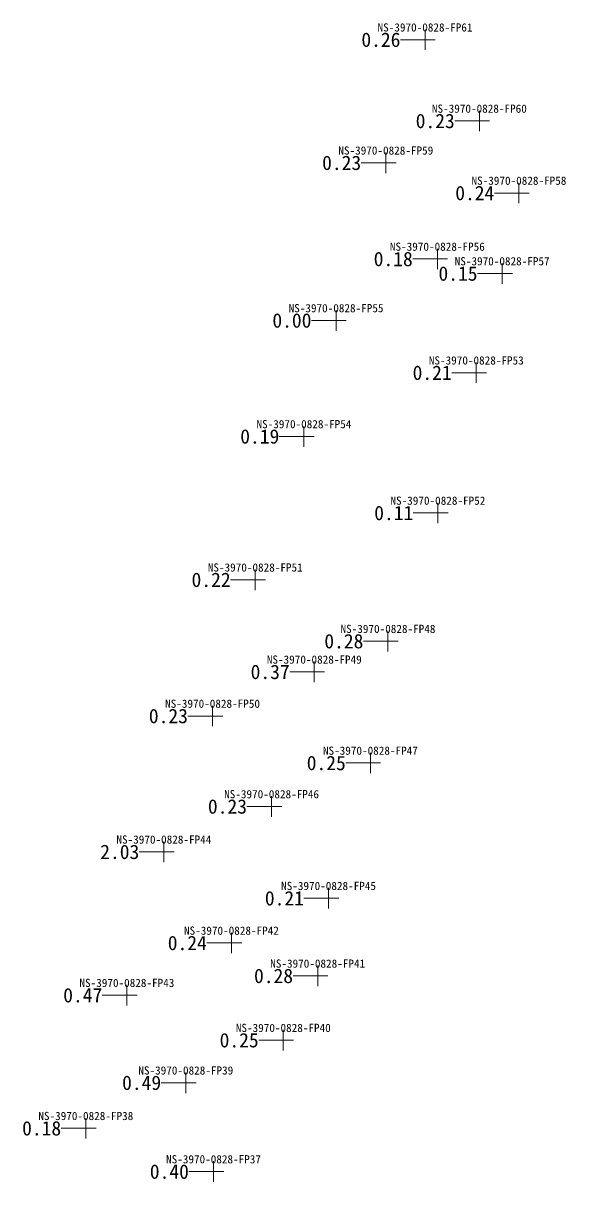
# Model space of a CAD drawing. Header units: inches. Extents: x 469978 to 470022, y 4349690 to 4349806.
# Drawn here: x 469995.2 to 470021.7, y 4349749.3 to 4349805.7 of the extents above; entities that cross this region are included whole.
import ezdxf
from ezdxf.enums import TextEntityAlignment as Align

# ---------------------------------------------------------------- set-up
doc = ezdxf.new("R2010")
doc.units = ezdxf.units.IN
doc.header["$MEASUREMENT"] = 0
for name, color, linetype, lineweight in [('孔口文字', 7, 'Continuous', 0), ('点', 7, 'Continuous', 0), ('线条', 7, 'Continuous', 0), ('钻孔', 7, 'Continuous', 0)]:
    doc.layers.add(name, color=color, linetype=linetype, lineweight=lineweight)
doc.styles.add('3dmine_textStyle_3', font='simsunb.ttf', dxfattribs={"height": 1})

msp = doc.modelspace()

# ---------------------------------------------------------------- hatches: boundary and pattern name
at = {"layer": '钻孔', "linetype": 'Continuous', "lineweight": 0, "true_color": 0x808080, "extrusion": (0, 1, 0)}
for points in [[(-470015.826, 3959.617), (-470014.826, 3959.617), (-470014.826, 3970.617), (-470015.826, 3970.617)], [(-470018.475, 3959.933), (-470017.475, 3959.933), (-470017.475, 3970.933), (-470018.475, 3970.933)], [(-470013.913, 3959.977), (-470012.913, 3959.977), (-470012.913, 3970.977), (-470013.913, 3970.977)], [(-470020.405, 3959.727), (-470019.405, 3959.727), (-470019.405, 3970.727), (-470020.405, 3970.727)], [(-470016.427, 3960.114), (-470015.427, 3960.114), (-470015.427, 3971.114), (-470016.427, 3971.114)], [(-470019.586, 3960.025), (-470018.586, 3960.025), (-470018.586, 3971.025), (-470019.586, 3971.025)], [(-470011.488, 3960.24), (-470010.488, 3960.24), (-470010.488, 3971.24), (-470011.488, 3971.24)], [(-470018.325, 3960.186), (-470017.325, 3960.186), (-470017.325, 3971.186), (-470018.325, 3971.186)], [(-470009.922, 3960.395), (-470008.922, 3960.395), (-470008.922, 3971.395), (-470009.922, 3971.395)], [(-470016.454, 3960.246), (-470015.454, 3960.246), (-470015.454, 3971.246), (-470016.454, 3971.246)], [(-470007.548, 3959.546), (-470006.548, 3959.546), (-470006.548, 3971.546), (-470007.548, 3971.546)], [(-470014.02, 3959.775), (-470013.02, 3959.775), (-470013.02, 3971.775), (-470014.02, 3971.775)], [(-470010.427, 3959.605), (-470009.427, 3959.605), (-470009.427, 3971.605), (-470010.427, 3971.605)], [(-470005.466, 3960.302), (-470004.466, 3960.302), (-470004.466, 3971.302), (-470005.466, 3971.302)], [(-470013.162, 3959.604), (-470012.162, 3959.604), (-470012.162, 3971.604), (-470013.162, 3971.604)], [(-470008.345, 3959.56), (-470007.345, 3959.56), (-470007.345, 3971.56), (-470008.345, 3971.56)], [(-470011.122, 3960.412), (-470010.122, 3960.412), (-470010.122, 3971.412), (-470011.122, 3971.412)], [(-470006.387, 3960.202), (-470005.387, 3960.202), (-470005.387, 3971.202), (-470006.387, 3971.202)], [(-470010.592, 3960.168), (-470009.592, 3960.168), (-470009.592, 3971.168), (-470010.592, 3971.168)], [(-470001.291, 3960.295), (-470000.291, 3960.295), (-470000.291, 3971.295), (-470001.291, 3971.295)], [(-470008.916, 3960.311), (-470007.916, 3960.311), (-470007.916, 3971.311), (-470008.916, 3971.311)], [(-470004.161, 3960.343), (-470003.161, 3960.343), (-470003.161, 3971.343), (-470004.161, 3971.343)], [(-469999.287, 3960.428), (-469998.287, 3960.428), (-469998.287, 3971.428), (-469999.287, 3971.428)], [(-470005.513, 3960.138), (-470004.513, 3960.138), (-470004.513, 3971.138), (-470005.513, 3971.138)]]:
    msp.add_hatch(color=8, dxfattribs=at).paths.add_polyline_path(points, flags=0)
at = {"layer": '钻孔', "linetype": 'Continuous', "lineweight": 0, "true_color": 0xff0000, "extrusion": (0, 1, 0)}
msp.add_hatch(color=1, dxfattribs=at).paths.add_polyline_path([(-470003.094, 3960.273), (-470002.094, 3960.273), (-470002.094, 3971.273), (-470003.094, 3971.273)], flags=0)

# ---------------------------------------------------------------- linework, layer by layer
at = {"layer": '点', "color": 138, "linetype": 'Continuous', "lineweight": 0, "true_color": 0x004c4c}
for points, elevation in [([(470014.826, 4349804.433), (470014.826, 4349805.433)], 3970.617), ([(470015.326, 4349804.933), (470014.326, 4349804.933)], 3970.617), ([(470017.475, 4349800.474), (470017.475, 4349801.474)], 3970.933), ([(470017.975, 4349800.974), (470016.975, 4349800.974)], 3970.933), ([(470012.913, 4349798.434), (470012.913, 4349799.434)], 3970.977), ([(470013.413, 4349798.934), (470012.413, 4349798.934)], 3970.977), ([(470019.405, 4349796.963), (470019.405, 4349797.963)], 3970.727), ([(470019.905, 4349797.463), (470018.905, 4349797.463)], 3970.727), ([(470015.427, 4349793.747), (470015.427, 4349794.747)], 3971.114), ([(470015.927, 4349794.247), (470014.927, 4349794.247)], 3971.114), ([(470018.586, 4349793.038), (470018.586, 4349794.038)], 3971.025), ([(470019.086, 4349793.538), (470018.086, 4349793.538)], 3971.025), ([(470010.488, 4349790.751), (470010.488, 4349791.751)], 3971.24), ([(470010.988, 4349791.251), (470009.988, 4349791.251)], 3971.24), ([(470017.325, 4349788.204), (470017.325, 4349789.204)], 3971.186), ([(470017.825, 4349788.704), (470016.825, 4349788.704)], 3971.186), ([(470008.922, 4349785.099), (470008.922, 4349786.099)], 3971.395), ([(470009.422, 4349785.599), (470008.422, 4349785.599)], 3971.395), ([(470015.454, 4349781.369), (470015.454, 4349782.369)], 3971.246), ([(470015.954, 4349781.869), (470014.954, 4349781.869)], 3971.246), ([(470006.548, 4349778.113), (470006.548, 4349779.113)], 3971.546), ([(470007.048, 4349778.613), (470006.048, 4349778.613)], 3971.546), ([(470013.02, 4349775.121), (470013.02, 4349776.121)], 3971.775), ([(470013.52, 4349775.621), (470012.52, 4349775.621)], 3971.775), ([(470009.427, 4349773.624), (470009.427, 4349774.624)], 3971.605), ([(470009.927, 4349774.124), (470008.927, 4349774.124)], 3971.605), ([(470004.466, 4349771.474), (470004.466, 4349772.474)], 3971.302), ([(470004.966, 4349771.974), (470003.966, 4349771.974)], 3971.302), ([(470012.162, 4349769.186), (470012.162, 4349770.186)], 3971.604), ([(470012.662, 4349769.686), (470011.662, 4349769.686)], 3971.604), ([(470007.345, 4349767.065), (470007.345, 4349768.065)], 3971.56), ([(470007.845, 4349767.565), (470006.845, 4349767.565)], 3971.56), ([(470002.094, 4349764.854), (470002.094, 4349765.854)], 3971.273), ([(470002.594, 4349765.354), (470001.594, 4349765.354)], 3971.273), ([(470010.122, 4349762.593), (470010.122, 4349763.593)], 3971.412), ([(470010.622, 4349763.093), (470009.622, 4349763.093)], 3971.412), ([(470005.387, 4349760.414), (470005.387, 4349761.414)], 3971.202), ([(470005.887, 4349760.914), (470004.887, 4349760.914)], 3971.202), ([(470009.592, 4349758.809), (470009.592, 4349759.809)], 3971.168), ([(470010.092, 4349759.309), (470009.092, 4349759.309)], 3971.168), ([(470000.791, 4349758.367), (469999.791, 4349758.367)], 3971.295), ([(470000.291, 4349757.867), (470000.291, 4349758.867)], 3971.295), ([(470007.916, 4349755.675), (470007.916, 4349756.675)], 3971.311), ([(470008.416, 4349756.175), (470007.416, 4349756.175)], 3971.311), ([(470003.161, 4349753.6), (470003.161, 4349754.6)], 3971.343), ([(470003.661, 4349754.1), (470002.661, 4349754.1)], 3971.343), ([(469998.287, 4349751.382), (469998.287, 4349752.382)], 3971.428), ([(469998.787, 4349751.882), (469997.787, 4349751.882)], 3971.428), ([(470004.513, 4349749.272), (470004.513, 4349750.272)], 3971.138), ([(470005.013, 4349749.772), (470004.013, 4349749.772)], 3971.138)]:
    msp.add_lwpolyline(points, dxfattribs=dict(at, elevation=elevation))
at = {"layer": '线条', "color": 138, "linetype": 'Continuous', "lineweight": 0, "true_color": 0x004c4c}
for points, elevation in [([(470014.826, 4349804.933), (470014.826, 4349804.933), (470014.826, 4349804.933)], 3970.617), ([(470017.475, 4349800.974), (470017.475, 4349800.974), (470017.475, 4349800.974)], 3970.933), ([(470012.913, 4349798.934), (470012.913, 4349798.934), (470012.913, 4349798.934)], 3970.977), ([(470019.405, 4349797.463), (470019.405, 4349797.463), (470019.405, 4349797.463)], 3970.727), ([(470015.427, 4349794.247), (470015.427, 4349794.247), (470015.427, 4349794.247)], 3971.114), ([(470018.586, 4349793.538), (470018.586, 4349793.538), (470018.586, 4349793.538)], 3971.025), ([(470010.488, 4349791.251), (470010.488, 4349791.251), (470010.488, 4349791.251)], 3971.24), ([(470017.325, 4349788.704), (470017.325, 4349788.704), (470017.325, 4349788.704)], 3971.186), ([(470008.922, 4349785.599), (470008.922, 4349785.599), (470008.922, 4349785.599)], 3971.395), ([(470015.454, 4349781.869), (470015.454, 4349781.869), (470015.454, 4349781.869)], 3971.246), ([(470006.548, 4349778.613), (470006.548, 4349778.613), (470006.548, 4349778.613)], 3971.546), ([(470013.02, 4349775.621), (470013.02, 4349775.621), (470013.02, 4349775.621)], 3971.775), ([(470009.427, 4349774.124), (470009.427, 4349774.124), (470009.427, 4349774.124)], 3971.605), ([(470004.466, 4349771.974), (470004.466, 4349771.974), (470004.466, 4349771.974)], 3971.302), ([(470012.162, 4349769.686), (470012.162, 4349769.686), (470012.162, 4349769.686)], 3971.604), ([(470007.345, 4349767.565), (470007.345, 4349767.565), (470007.345, 4349767.565)], 3971.56), ([(470002.094, 4349765.354), (470002.094, 4349765.354), (470002.094, 4349765.354)], 3971.273), ([(470010.122, 4349763.093), (470010.122, 4349763.093), (470010.122, 4349763.093)], 3971.412), ([(470005.387, 4349760.914), (470005.387, 4349760.914), (470005.387, 4349760.914)], 3971.202), ([(470009.592, 4349759.309), (470009.592, 4349759.309), (470009.592, 4349759.309)], 3971.168), ([(470000.291, 4349758.367), (470000.291, 4349758.367), (470000.291, 4349758.367)], 3971.295), ([(470007.916, 4349756.175), (470007.916, 4349756.175), (470007.916, 4349756.175)], 3971.311), ([(470003.161, 4349754.1), (470003.161, 4349754.1), (470003.161, 4349754.1)], 3971.343), ([(469998.287, 4349751.882), (469998.287, 4349751.882), (469998.287, 4349751.882)], 3971.428), ([(470004.513, 4349749.772), (470004.513, 4349749.772), (470004.513, 4349749.772)], 3971.138)]:
    msp.add_lwpolyline(points, dxfattribs=dict(at, elevation=elevation))
at = {"layer": '钻孔', "color": 8, "linetype": 'Continuous', "lineweight": 0, "true_color": 0x808080}
for points, elevation in [([(470014.826, 4349804.933), (470013.626, 4349804.933)], 3970.617), ([(470014.826, 4349804.933), (470013.626, 4349804.933)], 3959.617), ([(470017.475, 4349800.974), (470016.275, 4349800.974)], 3970.933), ([(470017.475, 4349800.974), (470016.275, 4349800.974)], 3959.933), ([(470012.913, 4349798.934), (470011.713, 4349798.934)], 3970.977), ([(470012.913, 4349798.934), (470011.713, 4349798.934)], 3959.977), ([(470019.405, 4349797.463), (470018.205, 4349797.463)], 3970.727), ([(470019.405, 4349797.463), (470018.205, 4349797.463)], 3959.727), ([(470015.427, 4349794.247), (470014.227, 4349794.247)], 3971.114), ([(470015.427, 4349794.247), (470014.227, 4349794.247)], 3960.114), ([(470018.586, 4349793.538), (470017.386, 4349793.538)], 3971.025), ([(470018.586, 4349793.538), (470017.386, 4349793.538)], 3960.025), ([(470010.488, 4349791.251), (470009.288, 4349791.251)], 3971.24), ([(470010.488, 4349791.251), (470009.288, 4349791.251)], 3960.24), ([(470017.325, 4349788.704), (470016.125, 4349788.704)], 3971.186), ([(470017.325, 4349788.704), (470016.125, 4349788.704)], 3960.186), ([(470008.922, 4349785.599), (470007.722, 4349785.599)], 3971.395), ([(470008.922, 4349785.599), (470007.722, 4349785.599)], 3960.395), ([(470015.454, 4349781.869), (470014.254, 4349781.869)], 3971.246), ([(470015.454, 4349781.869), (470014.254, 4349781.869)], 3960.246), ([(470006.548, 4349778.613), (470005.348, 4349778.613)], 3971.546), ([(470006.548, 4349778.613), (470005.348, 4349778.613)], 3959.546), ([(470013.02, 4349775.621), (470011.82, 4349775.621)], 3971.775), ([(470013.02, 4349775.621), (470011.82, 4349775.621)], 3959.775), ([(470009.427, 4349774.124), (470008.227, 4349774.124)], 3971.605), ([(470009.427, 4349774.124), (470008.227, 4349774.124)], 3959.605), ([(470004.466, 4349771.974), (470003.266, 4349771.974)], 3971.302), ([(470004.466, 4349771.974), (470003.266, 4349771.974)], 3960.302), ([(470012.162, 4349769.686), (470010.962, 4349769.686)], 3971.604), ([(470012.162, 4349769.686), (470010.962, 4349769.686)], 3959.604), ([(470007.345, 4349767.565), (470006.145, 4349767.565)], 3971.56), ([(470007.345, 4349767.565), (470006.145, 4349767.565)], 3959.56), ([(470010.122, 4349763.093), (470008.922, 4349763.093)], 3971.412), ([(470010.122, 4349763.093), (470008.922, 4349763.093)], 3960.412), ([(470005.387, 4349760.914), (470004.187, 4349760.914)], 3971.202), ([(470005.387, 4349760.914), (470004.187, 4349760.914)], 3960.202), ([(470009.592, 4349759.309), (470008.392, 4349759.309)], 3971.168), ([(470009.592, 4349759.309), (470008.392, 4349759.309)], 3960.168), ([(470000.291, 4349758.367), (469999.091, 4349758.367)], 3971.295), ([(470000.291, 4349758.367), (469999.091, 4349758.367)], 3960.295), ([(470007.916, 4349756.175), (470006.716, 4349756.175)], 3971.311), ([(470007.916, 4349756.175), (470006.716, 4349756.175)], 3960.311), ([(470003.161, 4349754.1), (470001.961, 4349754.1)], 3971.343), ([(470003.161, 4349754.1), (470001.961, 4349754.1)], 3960.343), ([(469998.287, 4349751.882), (469997.087, 4349751.882)], 3971.428), ([(469998.287, 4349751.882), (469997.087, 4349751.882)], 3960.428), ([(470004.513, 4349749.772), (470003.313, 4349749.772)], 3971.138), ([(470004.513, 4349749.772), (470003.313, 4349749.772)], 3960.138)]:
    msp.add_lwpolyline(points, dxfattribs=dict(at, elevation=elevation))
at = {"layer": '钻孔', "color": 1, "linetype": 'Continuous', "lineweight": 0, "true_color": 0xff0000}
for elevation in [3971.273, 3960.273]:
    msp.add_lwpolyline([(470002.094, 4349765.354), (470000.894, 4349765.354)], dxfattribs=dict(at, elevation=elevation))

# ---------------------------------------------------------------- texts
at = {"layer": '孔口文字', "color": 138, "linetype": 'Continuous', "lineweight": 0, "true_color": 0x004c4c, "style": '3dmine_textStyle_3'}
for s, p in [('NS-3970-0828-FP61', (470014.826, 4349805.333, 3970.617)), ('NS-3970-0828-FP60', (470017.475, 4349801.374, 3970.933)), ('NS-3970-0828-FP59', (470012.913, 4349799.334, 3970.977)), ('NS-3970-0828-FP58', (470019.405, 4349797.863, 3970.727)), ('NS-3970-0828-FP56', (470015.427, 4349794.647, 3971.114)), ('NS-3970-0828-FP57', (470018.586, 4349793.938, 3971.025)), ('NS-3970-0828-FP55', (470010.488, 4349791.651, 3971.24)), ('NS-3970-0828-FP53', (470017.325, 4349789.104, 3971.186)), ('NS-3970-0828-FP54', (470008.922, 4349785.999, 3971.395)), ('NS-3970-0828-FP52', (470015.454, 4349782.269, 3971.246)), ('NS-3970-0828-FP51', (470006.548, 4349779.013, 3971.546)), ('NS-3970-0828-FP48', (470013.02, 4349776.021, 3971.775)), ('NS-3970-0828-FP49', (470009.427, 4349774.524, 3971.605)), ('NS-3970-0828-FP50', (470004.466, 4349772.374, 3971.302)), ('NS-3970-0828-FP47', (470012.162, 4349770.086, 3971.604)), ('NS-3970-0828-FP46', (470007.345, 4349767.965, 3971.56)), ('NS-3970-0828-FP44', (470002.094, 4349765.754, 3971.273)), ('NS-3970-0828-FP45', (470010.122, 4349763.493, 3971.412)), ('NS-3970-0828-FP42', (470005.387, 4349761.314, 3971.202)), ('NS-3970-0828-FP41', (470009.592, 4349759.709, 3971.168)), ('NS-3970-0828-FP43', (470000.291, 4349758.767, 3971.295)), ('NS-3970-0828-FP40', (470007.916, 4349756.575, 3971.311)), ('NS-3970-0828-FP39', (470003.161, 4349754.5, 3971.343)), ('NS-3970-0828-FP38', (469998.287, 4349752.282, 3971.428)), ('NS-3970-0828-FP37', (470004.513, 4349750.172, 3971.138))]:
    msp.add_text(s, height=0.4, dxfattribs=at).set_placement(p, align=Align.CENTER)
at = {"layer": '钻孔', "color": 8, "linetype": 'Continuous', "lineweight": 0, "true_color": 0x808080, "style": '3dmine_textStyle_3'}
for s, p in [('0.26', (470013.626, 4349804.933, 3970.617)), ('0.23', (470016.275, 4349800.974, 3970.933)), ('0.23', (470011.713, 4349798.934, 3970.977)), ('0.24', (470018.205, 4349797.463, 3970.727)), ('0.18', (470014.227, 4349794.247, 3971.114)), ('0.15', (470017.386, 4349793.538, 3971.025)), ('0.00', (470009.288, 4349791.251, 3971.24)), ('0.21', (470016.125, 4349788.704, 3971.186)), ('0.19', (470007.722, 4349785.599, 3971.395)), ('0.11', (470014.254, 4349781.869, 3971.246)), ('0.22', (470005.348, 4349778.613, 3971.546)), ('0.28', (470011.82, 4349775.621, 3971.775)), ('0.37', (470008.227, 4349774.124, 3971.605)), ('0.23', (470003.266, 4349771.974, 3971.302)), ('0.25', (470010.962, 4349769.686, 3971.604)), ('0.23', (470006.145, 4349767.565, 3971.56)), ('0.21', (470008.922, 4349763.093, 3971.412)), ('0.24', (470004.187, 4349760.914, 3971.202)), ('0.28', (470008.392, 4349759.309, 3971.168)), ('0.47', (469999.091, 4349758.367, 3971.295)), ('0.25', (470006.716, 4349756.175, 3971.311)), ('0.49', (470001.961, 4349754.1, 3971.343)), ('0.18', (469997.087, 4349751.882, 3971.428)), ('0.40', (470003.313, 4349749.772, 3971.138))]:
    msp.add_text(s, height=0.7, dxfattribs=at).set_placement(p, align=Align.MIDDLE_RIGHT)
at = {"layer": '钻孔', "color": 1, "linetype": 'Continuous', "lineweight": 0, "true_color": 0xff0000, "style": '3dmine_textStyle_3'}
msp.add_text('2.03', height=0.7, dxfattribs=at).set_placement((470000.894, 4349765.354, 3971.273), align=Align.MIDDLE_RIGHT)

doc.saveas('drawing.dxf')
